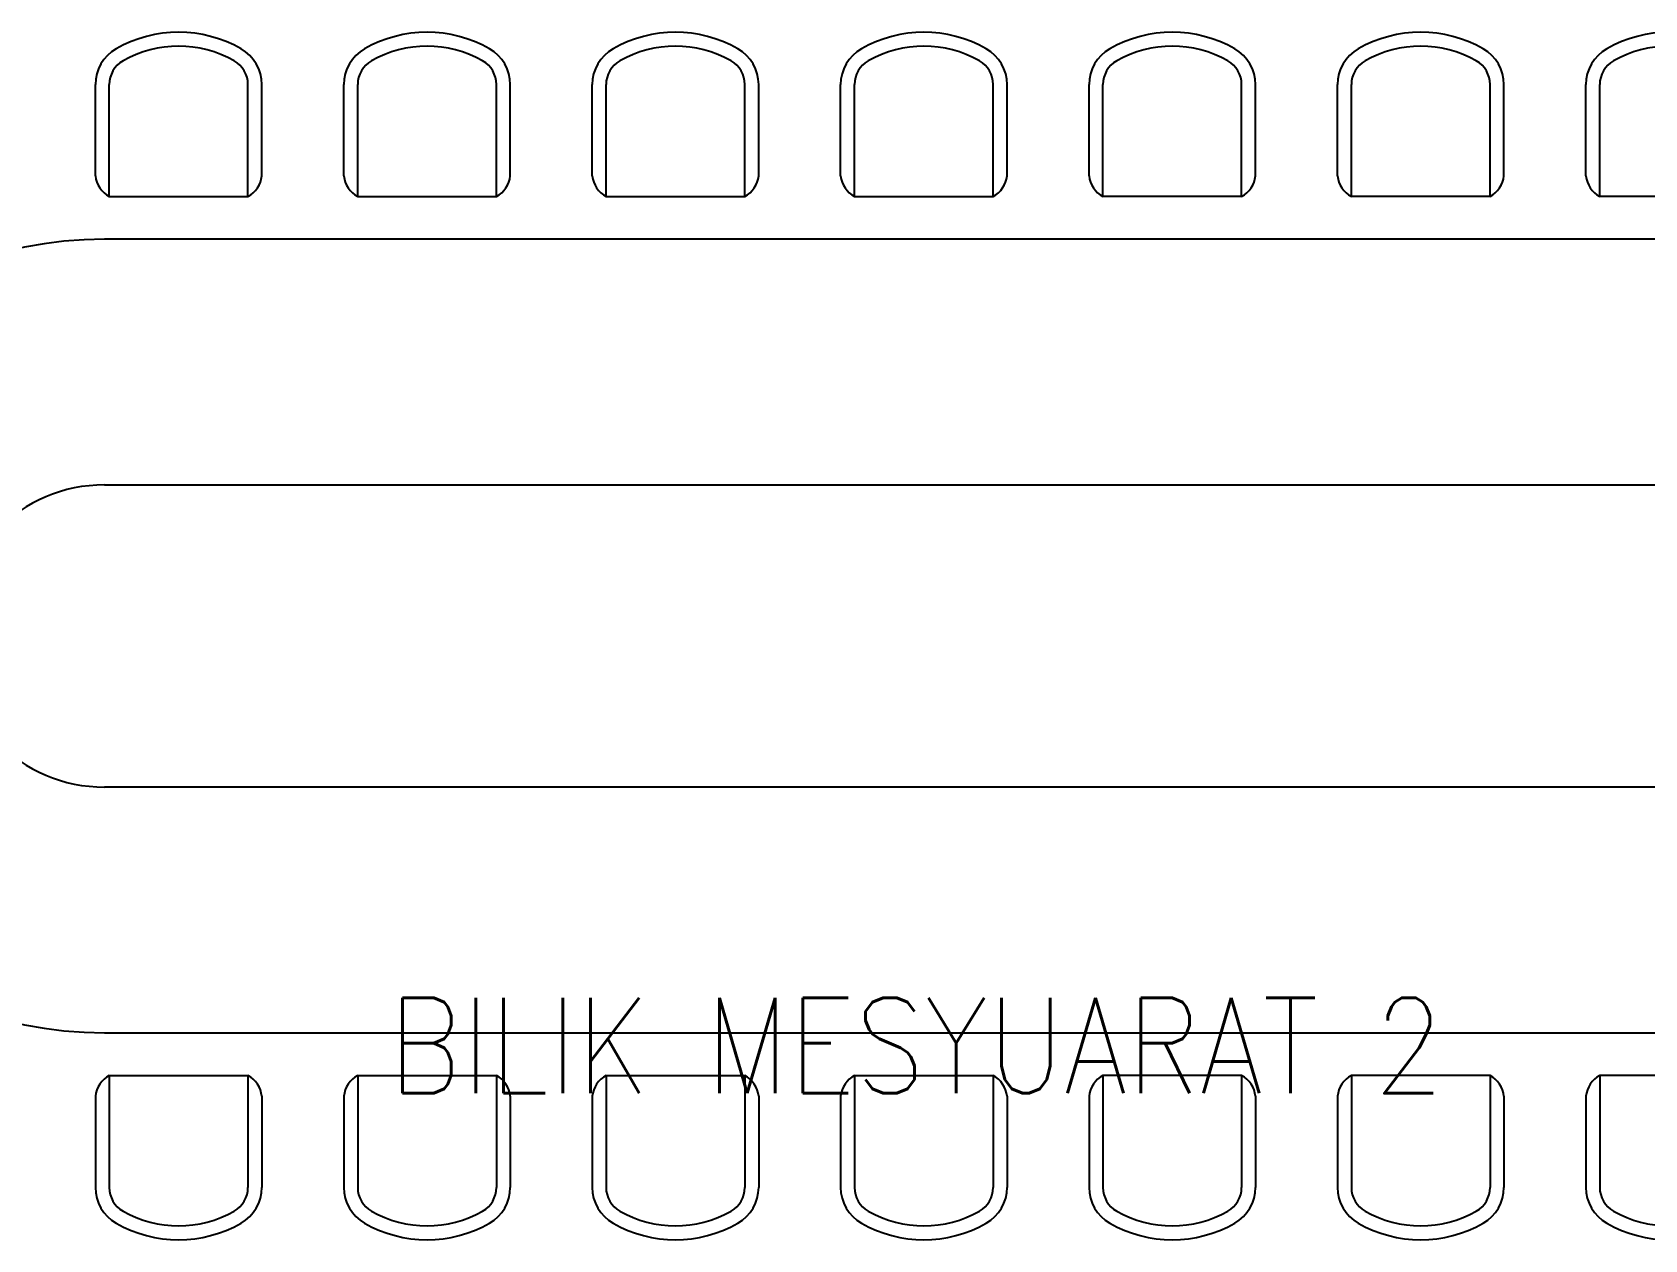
# Model space of a CAD drawing. Header units: inches. Extents: x -86493719 to 430035, y 21644 to 1519532.
# Drawn here: x 42496 to 48401, y 50592 to 55015 of the extents above; entities that cross this region are included whole.
import ezdxf
from ezdxf.enums import TextEntityAlignment as Align

# ---------------------------------------------------------------- set-up
doc = ezdxf.new("R2010")
doc.units = ezdxf.units.IN
doc.header["$MEASUREMENT"] = 0
doc.layers.add('Cabinet', color=8, linetype='Continuous')
doc.layers.add('t3', color=8, linetype='Continuous', lineweight=25)
doc.styles.add('LAILA', font='romans.shx', dxfattribs={"width": 0.85})

# ---------------------------------------------------------------- blocks, each defined once
blk = doc.blocks.new('meja mesyuarat')
at = {"color": 8}
for p, q in [((-33.6, 1685.5), (-33.6, 2019.5)), ((17.2, 1609.3), (17.2, 2019.4)), ((525.2, 1609.3), (525.2, 2019.4)), ((576, 1685.5), (576, 2019.5)), ((876, 1685.5), (876, 2019.5)), ((926.8, 1609.3), (926.8, 2019.4)), ((1434.8, 1609.3), (1434.8, 2019.4)), ((1485.6, 1685.5), (1485.6, 2019.5)), ((1785.6, 1685.5), (1785.6, 2019.5)), ((1836.4, 1609.3), (1836.4, 2019.4)), ((2344.4, 1609.3), (2344.4, 2019.4)), ((2395.2, 1685.5), (2395.2, 2019.5)), ((2695.2, 1685.5), (2695.2, 2019.5)), ((2746, 1609.3), (2746, 2019.4)), ((3254, 1609.3), (3254, 2019.4)), ((3304.8, 1685.5), (3304.8, 2019.5)), ((3604.8, 1685.5), (3604.8, 2019.5)), ((3655.6, 1609.3), (3655.6, 2019.4)), ((4163.6, 1609.3), (4163.6, 2019.4)), ((4214.4, 1685.5), (4214.4, 2019.5)), ((4514.4, 1685.5), (4514.4, 2019.5)), ((4565.2, 1609.3), (4565.2, 2019.4)), ((5073.2, 1609.3), (5073.2, 2019.4)), ((5124, 1685.5), (5124, 2019.5)), ((5424, 1685.5), (5424, 2019.5)), ((5474.8, 1609.3), (5474.8, 2019.4)), ((17.2, 1609.3), (525.2, 1609.3)), ((926.8, 1609.3), (1434.8, 1609.3)), ((1836.4, 1609.3), (2344.4, 1609.3)), ((2746, 1609.3), (3254, 1609.3)), ((4163.6, 1609.3), (3655.6, 1609.3)), ((5073.2, 1609.3), (4565.2, 1609.3)), ((5982.8, 1609.3), (5474.8, 1609.3)), ((6000, 1453.4), (0, 1453.4)), ((0, 553.4), (6000, 553.4)), ((6000, -553.4), (0, -553.4)), ((0, -1453.4), (6000, -1453.4)), ((17.2, -1609.3), (525.2, -1609.3)), ((17.2, -1609.3), (17.2, -2019.4)), ((525.2, -1609.3), (525.2, -2019.4)), ((926.8, -1609.3), (1434.8, -1609.3)), ((926.8, -1609.3), (926.8, -2019.4)), ((1434.8, -1609.3), (1434.8, -2019.4)), ((1836.4, -1609.3), (2344.4, -1609.3)), ((1836.4, -1609.3), (1836.4, -2019.4)), ((2344.4, -1609.3), (2344.4, -2019.4)), ((2746, -1609.3), (3254, -1609.3)), ((2746, -1609.3), (2746, -2019.4)), ((3254, -1609.3), (3254, -2019.4)), ((4163.6, -1609.3), (3655.6, -1609.3)), ((3655.6, -1609.3), (3655.6, -2019.4)), ((4163.6, -1609.3), (4163.6, -2019.4)), ((5073.2, -1609.3), (4565.2, -1609.3)), ((4565.2, -1609.3), (4565.2, -2019.4)), ((5073.2, -1609.3), (5073.2, -2019.4)), ((5982.8, -1609.3), (5474.8, -1609.3)), ((5474.8, -1609.3), (5474.8, -2019.4)), ((-33.6, -1685.5), (-33.6, -2019.5)), ((576, -1685.5), (576, -2019.5)), ((876, -1685.5), (876, -2019.5)), ((1485.6, -1685.5), (1485.6, -2019.5)), ((1785.6, -1685.5), (1785.6, -2019.5)), ((2395.2, -1685.5), (2395.2, -2019.5)), ((2695.2, -1685.5), (2695.2, -2019.5)), ((3304.8, -1685.5), (3304.8, -2019.5)), ((3604.8, -1685.5), (3604.8, -2019.5)), ((4214.4, -1685.5), (4214.4, -2019.5)), ((4514.4, -1685.5), (4514.4, -2019.5)), ((5124, -1685.5), (5124, -2019.5)), ((5424, -1685.5), (5424, -2019.5))]:
    blk.add_line(p, q, dxfattribs=at)
for centre, radius, start, end in [((271.2, 1749.6), 461.7, 60.32545, 119.67455), ((1180.8, 1749.6), 461.7, 60.32545, 119.67455), ((2090.4, 1749.6), 461.7, 60.32545, 119.67455), ((3000, 1749.6), 461.7, 60.32545, 119.67455), ((3909.6, 1749.6), 461.7, 60.32545, 119.67455), ((4819.2, 1749.6), 461.7, 60.32545, 119.67455), ((5728.8, 1749.6), 461.7, 60.32545, 119.67455), ((117.4, 2019.5), 151, 119.67455, 180), ((271.2, 1749.6), 410.7, 60.28299, 119.71701), ((425, 2019.5), 151, 0, 60.32545), ((1027, 2019.5), 151, 119.67455, 180), ((1180.8, 1749.6), 410.7, 60.28299, 119.71701), ((1334.6, 2019.5), 151, 0, 60.32545), ((1936.6, 2019.5), 151, 119.67455, 180), ((2090.4, 1749.6), 410.7, 60.28299, 119.71701), ((2244.2, 2019.5), 151, 0, 60.32545), ((2846.2, 2019.5), 151, 119.67455, 180), ((3000, 1749.6), 410.7, 60.28299, 119.71701), ((3153.8, 2019.5), 151, 0, 60.32545), ((3755.8, 2019.5), 151, 119.67455, 180), ((3909.6, 1749.6), 410.7, 60.28299, 119.71701), ((4063.4, 2019.5), 151, 0, 60.32545), ((4665.4, 2019.5), 151, 119.67455, 180), ((4819.2, 1749.6), 410.7, 60.28299, 119.71701), ((4973, 2019.5), 151, 0, 60.32545), ((5575, 2019.5), 151, 119.67455, 180), ((5728.8, 1749.6), 410.7, 60.28299, 119.71701), ((117.2, 2019.4), 100, 119.71701, 180), ((425.2, 2019.4), 100, 0, 60.28299), ((1026.8, 2019.4), 100, 119.71701, 180), ((1334.8, 2019.4), 100, 0, 60.28299), ((1936.4, 2019.4), 100, 119.71701, 180), ((2244.4, 2019.4), 100, 0, 60.28299), ((2846, 2019.4), 100, 119.71701, 180), ((3154, 2019.4), 100, 0, 60.28299), ((3755.6, 2019.4), 100, 119.71701, 180), ((4063.6, 2019.4), 100, 0, 60.28299), ((4665.2, 2019.4), 100, 119.71701, 180), ((4973.2, 2019.4), 100, 0, 60.28299), ((5574.8, 2019.4), 100, 119.71701, 180), ((66.9, 1697.5), 101.2, 186.77827, 240.60186), ((475.5, 1697.5), 101.2, 299.39814, 353.22173), ((976.5, 1697.5), 101.2, 186.77827, 240.60186), ((1385.1, 1697.5), 101.2, 299.39814, 353.22173), ((1886.1, 1697.5), 101.2, 186.77827, 240.60186), ((2294.7, 1697.5), 101.2, 299.39814, 353.22173), ((2795.7, 1697.5), 101.2, 186.77827, 240.60186), ((3204.3, 1697.5), 101.2, 299.39814, 353.22173), ((3705.3, 1697.5), 101.2, 186.77827, 240.60186), ((4113.9, 1697.5), 101.2, 299.39814, 353.22173), ((4614.9, 1697.5), 101.2, 186.77827, 240.60186), ((5023.5, 1697.5), 101.2, 299.39814, 353.22173), ((5524.5, 1697.5), 101.2, 186.77827, 240.60186), ((0, 0), 1453.4, 90, 270), ((0, 0), 553.4, 90, 270), ((66.9, -1697.5), 101.2, 119.39814, 173.22173), ((475.5, -1697.5), 101.2, 6.77827, 60.60186), ((976.5, -1697.5), 101.2, 119.39814, 173.22173), ((1385.1, -1697.5), 101.2, 6.77827, 60.60186), ((1886.1, -1697.5), 101.2, 119.39814, 173.22173), ((2294.7, -1697.5), 101.2, 6.77827, 60.60186), ((2795.7, -1697.5), 101.2, 119.39814, 173.22173), ((3204.3, -1697.5), 101.2, 6.77827, 60.60186), ((3705.3, -1697.5), 101.2, 119.39814, 173.22173), ((4113.9, -1697.5), 101.2, 6.77827, 60.60186), ((4614.9, -1697.5), 101.2, 119.39814, 173.22173), ((5023.5, -1697.5), 101.2, 6.77827, 60.60186), ((5524.5, -1697.5), 101.2, 119.39814, 173.22173), ((117.4, -2019.5), 151, 180, 240.32545), ((117.2, -2019.4), 100, 180, 240.28299), ((425.2, -2019.4), 100, 299.71701, 0), ((425, -2019.5), 151, 299.67455, 0), ((1027, -2019.5), 151, 180, 240.32545), ((1026.8, -2019.4), 100, 180, 240.28299), ((1334.8, -2019.4), 100, 299.71701, 0), ((1334.6, -2019.5), 151, 299.67455, 0), ((1936.6, -2019.5), 151, 180, 240.32545), ((1936.4, -2019.4), 100, 180, 240.28299), ((2244.4, -2019.4), 100, 299.71701, 0), ((2244.2, -2019.5), 151, 299.67455, 0), ((2846.2, -2019.5), 151, 180, 240.32545), ((2846, -2019.4), 100, 180, 240.28299), ((3154, -2019.4), 100, 299.71701, 0), ((3153.8, -2019.5), 151, 299.67455, 0), ((3755.8, -2019.5), 151, 180, 240.32545), ((3755.6, -2019.4), 100, 180, 240.28299), ((4063.6, -2019.4), 100, 299.71701, 0), ((4063.4, -2019.5), 151, 299.67455, 0), ((4665.4, -2019.5), 151, 180, 240.32545), ((4665.2, -2019.4), 100, 180, 240.28299), ((4973.2, -2019.4), 100, 299.71701, 0), ((4973, -2019.5), 151, 299.67455, 0), ((5575, -2019.5), 151, 180, 240.32545), ((5574.8, -2019.4), 100, 180, 240.28299), ((271.2, -1749.6), 410.7, 240.28299, 299.71701), ((1180.8, -1749.6), 410.7, 240.28299, 299.71701), ((2090.4, -1749.6), 410.7, 240.28299, 299.71701), ((3000, -1749.6), 410.7, 240.28299, 299.71701), ((3909.6, -1749.6), 410.7, 240.28299, 299.71701), ((4819.2, -1749.6), 410.7, 240.28299, 299.71701), ((5728.8, -1749.6), 410.7, 240.28299, 299.71701), ((271.2, -1749.6), 461.7, 240.32545, 299.67455), ((1180.8, -1749.6), 461.7, 240.32545, 299.67455), ((2090.4, -1749.6), 461.7, 240.32545, 299.67455), ((3000, -1749.6), 461.7, 240.32545, 299.67455), ((3909.6, -1749.6), 461.7, 240.32545, 299.67455), ((4819.2, -1749.6), 461.7, 240.32545, 299.67455), ((5728.8, -1749.6), 461.7, 240.32545, 299.67455)]:
    blk.add_arc(centre, radius, start, end, dxfattribs=at)

msp = doc.modelspace()

# ---------------------------------------------------------------- block references
at = {"layer": 'Cabinet'}
msp.add_blockref('meja mesyuarat', (42761.1, 52803.6), dxfattribs=at)

# ---------------------------------------------------------------- texts
at = {"layer": 't3', "style": 'LAILA', "width": 0.85}
msp.add_text('BILIK MESYUARAT 2', height=350, dxfattribs=at).set_placement((43801.2, 51478.8), align=Align.TOP_LEFT)

doc.saveas('drawing.dxf')
